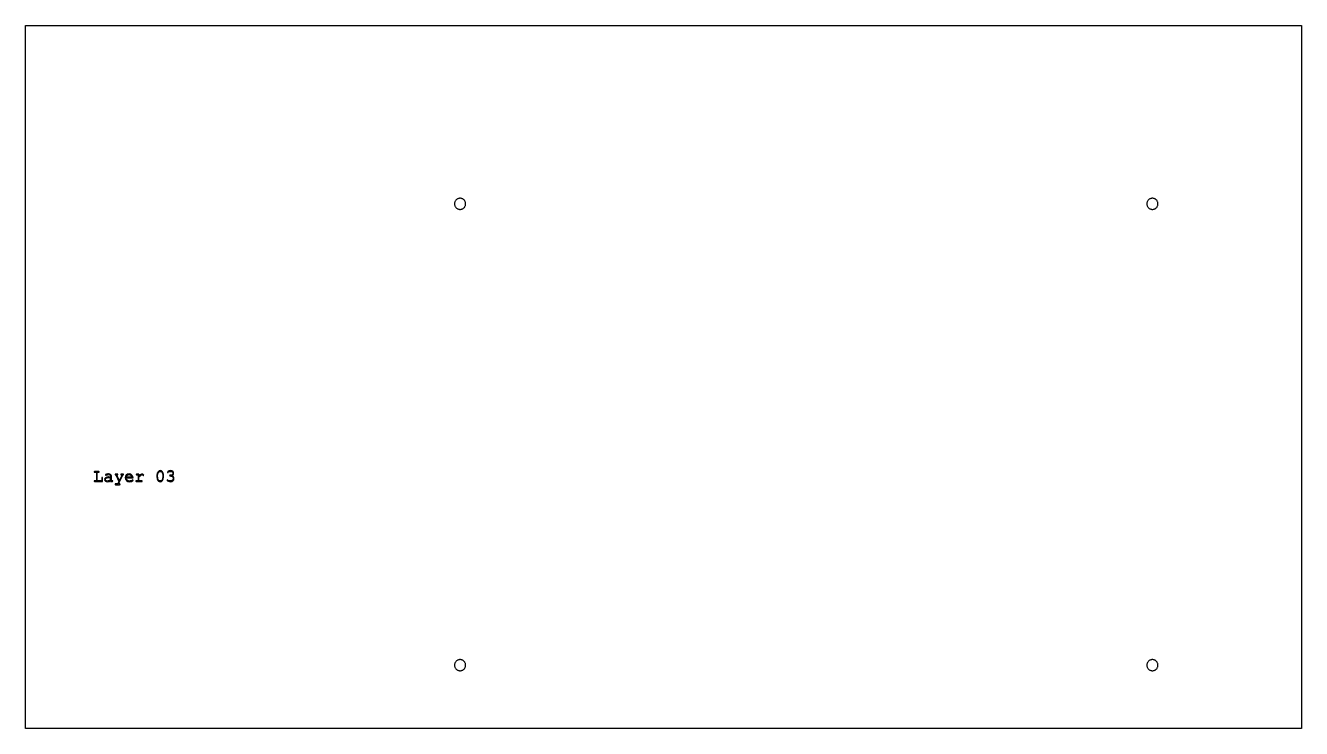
# Model space of a CAD drawing. Header units: millimetres. Extents: x -263 to 290, y -61 to 244.
import ezdxf

# ---------------------------------------------------------------- set-up
doc = ezdxf.new("R2010")
doc.units = ezdxf.units.MM
doc.layers.add('002_flexible', color=7, linetype='Continuous')

msp = doc.modelspace()

# ---------------------------------------------------------------- linework, layer by layer
at = {"layer": '002_flexible'}
for points in [[(-263.13, -61.05), (-263.13, 243.7), (289.77, 243.7), (289.77, -61.05)], [(-72.43, 166.4), (-72.44, 166.63), (-72.47, 166.87), (-72.53, 167.09), (-72.61, 167.32), (-72.71, 167.53), (-72.83, 167.73), (-72.97, 167.92), (-73.13, 168.09), (-73.3, 168.25), (-73.49, 168.39), (-73.69, 168.51), (-73.91, 168.61), (-74.13, 168.69), (-74.36, 168.75), (-74.59, 168.79), (-74.83, 168.8), (-75.06, 168.79), (-75.29, 168.75), (-75.52, 168.69), (-75.74, 168.61), (-75.96, 168.51), (-76.16, 168.39), (-76.35, 168.25), (-76.52, 168.09), (-76.68, 167.92), (-76.82, 167.73), (-76.94, 167.53), (-77.04, 167.32), (-77.12, 167.09), (-77.18, 166.87), (-77.21, 166.63), (-77.23, 166.4), (-77.21, 166.16), (-77.18, 165.93), (-77.12, 165.7), (-77.04, 165.48), (-76.94, 165.27), (-76.82, 165.06), (-76.68, 164.87), (-76.52, 164.7), (-76.35, 164.54), (-76.16, 164.4), (-75.96, 164.28), (-75.74, 164.18), (-75.52, 164.1), (-75.29, 164.04), (-75.06, 164.01), (-74.83, 164), (-74.59, 164.01), (-74.36, 164.04), (-74.13, 164.1), (-73.91, 164.18), (-73.69, 164.28), (-73.49, 164.4), (-73.3, 164.54), (-73.13, 164.7), (-72.97, 164.87), (-72.83, 165.06), (-72.71, 165.27), (-72.61, 165.48), (-72.53, 165.7), (-72.47, 165.93), (-72.44, 166.16)], [(227.57, 166.4), (227.56, 166.63), (227.53, 166.87), (227.47, 167.09), (227.39, 167.32), (227.29, 167.53), (227.17, 167.73), (227.03, 167.92), (226.87, 168.09), (226.7, 168.25), (226.51, 168.39), (226.31, 168.51), (226.09, 168.61), (225.87, 168.69), (225.64, 168.75), (225.41, 168.79), (225.17, 168.8), (224.94, 168.79), (224.71, 168.75), (224.48, 168.69), (224.26, 168.61), (224.04, 168.51), (223.84, 168.39), (223.65, 168.25), (223.48, 168.09), (223.32, 167.92), (223.18, 167.73), (223.06, 167.53), (222.96, 167.32), (222.88, 167.09), (222.82, 166.87), (222.79, 166.63), (222.77, 166.4), (222.79, 166.16), (222.82, 165.93), (222.88, 165.7), (222.96, 165.48), (223.06, 165.27), (223.18, 165.06), (223.32, 164.87), (223.48, 164.7), (223.65, 164.54), (223.84, 164.4), (224.04, 164.28), (224.26, 164.18), (224.48, 164.1), (224.71, 164.04), (224.94, 164.01), (225.17, 164), (225.41, 164.01), (225.64, 164.04), (225.87, 164.1), (226.09, 164.18), (226.31, 164.28), (226.51, 164.4), (226.7, 164.54), (226.87, 164.7), (227.03, 164.87), (227.17, 165.06), (227.29, 165.27), (227.39, 165.48), (227.47, 165.7), (227.53, 165.93), (227.56, 166.16)], [(-232.13, 46.36), (-232.13, 50.01), (-231.4, 50.01), (-231.3, 50.02), (-231.24, 50.05), (-231.21, 50.1), (-231.19, 50.16), (-231.21, 50.22), (-231.24, 50.27), (-231.3, 50.3), (-231.4, 50.31), (-233.16, 50.31), (-233.26, 50.3), (-233.32, 50.27), (-233.35, 50.22), (-233.37, 50.16), (-233.35, 50.1), (-233.32, 50.05), (-233.26, 50.02), (-233.16, 50.01), (-232.43, 50.01), (-232.43, 46.36), (-233.16, 46.36), (-233.26, 46.35), (-233.32, 46.32), (-233.35, 46.27), (-233.37, 46.21), (-233.35, 46.15), (-233.32, 46.1), (-233.26, 46.07), (-233.16, 46.06), (-229.79, 46.06), (-229.79, 47.58), (-229.8, 47.67), (-229.83, 47.73), (-229.88, 47.77), (-229.94, 47.78), (-230, 47.77), (-230.05, 47.73), (-230.08, 47.67), (-230.1, 47.58), (-230.1, 46.36)], [(-203.37, 47.96), (-203.37, 48.71), (-203.39, 49.11), (-203.45, 49.45), (-203.52, 49.68), (-203.63, 49.93), (-203.75, 50.16), (-203.86, 50.32), (-204.05, 50.49), (-204.27, 50.62), (-204.51, 50.7), (-204.77, 50.73), (-205.29, 50.62), (-205.7, 50.28), (-206.05, 49.6), (-206.17, 48.71), (-206.17, 47.96), (-206.15, 47.57), (-206.09, 47.23), (-206.02, 46.99), (-205.91, 46.74), (-205.79, 46.51), (-205.68, 46.35), (-205.49, 46.18), (-205.27, 46.05), (-205.02, 45.97), (-204.76, 45.95), (-204.25, 46.06), (-203.84, 46.4), (-203.48, 47.08)], [(-203.67, 48.67), (-203.67, 48), (-203.74, 47.35), (-203.96, 46.78), (-204.31, 46.38), (-204.76, 46.25), (-205.01, 46.28), (-205.23, 46.38), (-205.36, 46.48), (-205.47, 46.6), (-205.61, 46.86), (-205.74, 47.19), (-205.84, 47.58), (-205.87, 48), (-205.87, 48.67), (-205.79, 49.33), (-205.57, 49.9), (-205.23, 50.29), (-204.77, 50.42), (-204.53, 50.39), (-204.31, 50.29), (-204.17, 50.19), (-204.07, 50.08), (-203.92, 49.82), (-203.79, 49.48), (-203.7, 49.09)], [(-199.67, 48.54), (-199.37, 48.73), (-199.15, 48.98), (-199.01, 49.26), (-198.97, 49.56), (-199.06, 50), (-199.34, 50.38), (-199.76, 50.64), (-200.29, 50.73), (-200.82, 50.65), (-201.29, 50.42), (-201.53, 50.22), (-201.61, 50.05), (-201.59, 50), (-201.56, 49.95), (-201.51, 49.92), (-201.46, 49.91), (-201.42, 49.92), (-201.39, 49.93), (-201.35, 49.96), (-201.3, 50.02), (-201.11, 50.19), (-200.87, 50.32), (-200.59, 50.4), (-200.29, 50.42), (-199.88, 50.36), (-199.56, 50.16), (-199.35, 49.88), (-199.28, 49.56), (-199.34, 49.25), (-199.54, 48.98), (-199.85, 48.79), (-200.22, 48.73), (-200.49, 48.73), (-200.56, 48.72), (-200.62, 48.69), (-200.66, 48.64), (-200.67, 48.58), (-200.66, 48.51), (-200.62, 48.47), (-200.56, 48.43), (-200.46, 48.42), (-200.13, 48.39), (-199.79, 48.27), (-199.5, 48.09), (-199.29, 47.86), (-199.15, 47.6), (-199.11, 47.33), (-199.2, 46.94), (-199.47, 46.58), (-199.87, 46.34), (-200.36, 46.25), (-200.97, 46.36), (-201.55, 46.67), (-201.62, 46.71), (-201.68, 46.73), (-201.74, 46.71), (-201.78, 46.68), (-201.81, 46.63), (-201.82, 46.58), (-201.81, 46.52), (-201.77, 46.46), (-201.54, 46.28), (-201.18, 46.11), (-200.77, 45.99), (-200.37, 45.95), (-199.75, 46.05), (-199.25, 46.37), (-198.92, 46.82), (-198.8, 47.34), (-198.86, 47.69), (-199.03, 48.02), (-199.3, 48.32)], [(-226.25, 46.06), (-225.53, 46.06), (-225.43, 46.07), (-225.37, 46.1), (-225.33, 46.15), (-225.32, 46.21), (-225.33, 46.27), (-225.37, 46.32), (-225.43, 46.35), (-225.53, 46.36), (-225.94, 46.36), (-225.94, 48.38), (-226.02, 48.73), (-226.26, 49.03), (-226.65, 49.24), (-227.16, 49.32), (-227.52, 49.28), (-228.02, 49.16), (-228.3, 49.08), (-228.43, 49.01), (-228.46, 48.97), (-228.47, 48.91), (-228.46, 48.85), (-228.43, 48.81), (-228.38, 48.77), (-228.33, 48.76), (-228.27, 48.77), (-228.18, 48.8), (-227.61, 48.95), (-227.18, 49.01), (-226.77, 48.96), (-226.48, 48.82), (-226.3, 48.62), (-226.25, 48.38), (-226.25, 47.89), (-226.52, 47.94), (-226.78, 47.97), (-227.02, 48), (-227.24, 48), (-227.93, 47.92), (-228.43, 47.67), (-228.73, 47.31), (-228.84, 46.9), (-228.76, 46.52), (-228.53, 46.21), (-228.16, 46.01), (-227.67, 45.94), (-226.93, 46.08), (-226.25, 46.5)], [(-226.25, 47.58), (-226.25, 46.9), (-226.6, 46.6), (-226.95, 46.4), (-227.3, 46.28), (-227.68, 46.24), (-228.05, 46.29), (-228.31, 46.43), (-228.48, 46.64), (-228.53, 46.9), (-228.46, 47.17), (-228.25, 47.41), (-227.8, 47.62), (-227.21, 47.7), (-226.95, 47.69), (-226.7, 47.67), (-226.47, 47.63)], [(-222.63, 46.06), (-223.17, 44.96), (-224.13, 44.96), (-224.22, 44.95), (-224.29, 44.92), (-224.32, 44.87), (-224.33, 44.8), (-224.32, 44.74), (-224.29, 44.69), (-224.22, 44.66), (-224.13, 44.65), (-222.37, 44.65), (-222.27, 44.66), (-222.21, 44.7), (-222.18, 44.74), (-222.16, 44.8), (-222.18, 44.87), (-222.21, 44.92), (-222.27, 44.95), (-222.37, 44.96), (-222.84, 44.96), (-220.91, 48.9), (-220.77, 48.9), (-220.71, 48.91), (-220.67, 48.93), (-220.64, 48.96), (-220.62, 49), (-220.61, 49.05), (-220.62, 49.11), (-220.66, 49.16), (-220.72, 49.2), (-220.82, 49.21), (-221.65, 49.21), (-221.75, 49.2), (-221.81, 49.16), (-221.84, 49.11), (-221.86, 49.05), (-221.84, 48.99), (-221.81, 48.94), (-221.75, 48.91), (-221.65, 48.9), (-221.24, 48.9), (-222.47, 46.39), (-223.72, 48.9), (-223.31, 48.9), (-223.21, 48.91), (-223.15, 48.94), (-223.11, 48.99), (-223.1, 49.05), (-223.11, 49.11), (-223.15, 49.16), (-223.21, 49.2), (-223.31, 49.21), (-224.14, 49.21), (-224.21, 49.2), (-224.26, 49.19), (-224.3, 49.17), (-224.32, 49.14), (-224.34, 49.09), (-224.35, 49.05), (-224.34, 48.99), (-224.3, 48.94), (-224.24, 48.91), (-224.14, 48.9), (-224.05, 48.9)], [(-216.53, 47.56), (-216.64, 48.26), (-217.01, 48.83), (-217.56, 49.19), (-218.24, 49.32), (-218.91, 49.2), (-219.46, 48.84), (-219.83, 48.31), (-219.95, 47.7), (-219.82, 47.02), (-219.43, 46.45), (-218.84, 46.06), (-218.12, 45.94), (-217.65, 45.98), (-217.2, 46.09), (-216.82, 46.26), (-216.58, 46.43), (-216.54, 46.49), (-216.52, 46.55), (-216.53, 46.61), (-216.57, 46.66), (-216.61, 46.7), (-216.67, 46.71), (-216.72, 46.69), (-216.79, 46.65), (-217.06, 46.48), (-217.4, 46.35), (-217.77, 46.27), (-218.12, 46.24), (-218.68, 46.33), (-219.15, 46.6), (-219.48, 47.02), (-219.64, 47.56)], [(-216.84, 47.87), (-219.64, 47.87), (-219.47, 48.33), (-219.16, 48.69), (-218.74, 48.93), (-218.24, 49.01), (-217.74, 48.93), (-217.32, 48.69), (-217, 48.33)], [(-214.08, 49.21), (-214.95, 49.21), (-215.04, 49.2), (-215.1, 49.16), (-215.14, 49.11), (-215.15, 49.05), (-215.14, 48.99), (-215.1, 48.94), (-215.04, 48.91), (-214.95, 48.9), (-214.38, 48.9), (-214.38, 46.35), (-215.12, 46.35), (-215.22, 46.34), (-215.28, 46.31), (-215.31, 46.26), (-215.32, 46.2), (-215.31, 46.15), (-215.28, 46.1), (-215.21, 46.07), (-215.12, 46.06), (-212.72, 46.06), (-212.63, 46.07), (-212.56, 46.1), (-212.53, 46.15), (-212.52, 46.21), (-212.53, 46.27), (-212.56, 46.32), (-212.63, 46.35), (-212.72, 46.36), (-214.08, 46.36), (-214.08, 48.03), (-213.49, 48.54), (-213.1, 48.82), (-212.84, 48.94), (-212.62, 48.98), (-212.53, 48.96), (-212.43, 48.93), (-212.33, 48.86), (-212.21, 48.75), (-212.15, 48.7), (-212.12, 48.67), (-212.09, 48.66), (-212.05, 48.66), (-211.99, 48.67), (-211.94, 48.71), (-211.91, 48.76), (-211.89, 48.82), (-211.95, 48.94), (-212.13, 49.1), (-212.37, 49.24), (-212.64, 49.28), (-212.9, 49.24), (-213.18, 49.13), (-213.56, 48.88), (-214.08, 48.43)], [(-72.43, -33.6), (-72.44, -33.37), (-72.47, -33.13), (-72.53, -32.91), (-72.61, -32.68), (-72.71, -32.47), (-72.83, -32.27), (-72.97, -32.08), (-73.13, -31.91), (-73.3, -31.75), (-73.49, -31.61), (-73.69, -31.49), (-73.91, -31.39), (-74.13, -31.31), (-74.36, -31.25), (-74.59, -31.21), (-74.83, -31.2), (-75.06, -31.21), (-75.29, -31.25), (-75.52, -31.31), (-75.74, -31.39), (-75.96, -31.49), (-76.16, -31.61), (-76.35, -31.75), (-76.52, -31.91), (-76.68, -32.08), (-76.82, -32.27), (-76.94, -32.47), (-77.04, -32.68), (-77.12, -32.91), (-77.18, -33.13), (-77.21, -33.37), (-77.23, -33.6), (-77.21, -33.84), (-77.18, -34.07), (-77.12, -34.3), (-77.04, -34.52), (-76.94, -34.73), (-76.82, -34.94), (-76.68, -35.13), (-76.52, -35.3), (-76.35, -35.46), (-76.16, -35.6), (-75.96, -35.72), (-75.74, -35.82), (-75.52, -35.9), (-75.29, -35.96), (-75.06, -35.99), (-74.83, -36), (-74.59, -35.99), (-74.36, -35.96), (-74.13, -35.9), (-73.91, -35.82), (-73.69, -35.72), (-73.49, -35.6), (-73.3, -35.46), (-73.13, -35.3), (-72.97, -35.13), (-72.83, -34.94), (-72.71, -34.73), (-72.61, -34.52), (-72.53, -34.3), (-72.47, -34.07), (-72.44, -33.84)], [(227.57, -33.6), (227.56, -33.37), (227.53, -33.13), (227.47, -32.91), (227.39, -32.68), (227.29, -32.47), (227.17, -32.27), (227.03, -32.08), (226.87, -31.91), (226.7, -31.75), (226.51, -31.61), (226.31, -31.49), (226.09, -31.39), (225.87, -31.31), (225.64, -31.25), (225.41, -31.21), (225.17, -31.2), (224.94, -31.21), (224.71, -31.25), (224.48, -31.31), (224.26, -31.39), (224.04, -31.49), (223.84, -31.61), (223.65, -31.75), (223.48, -31.91), (223.32, -32.08), (223.18, -32.27), (223.06, -32.47), (222.96, -32.68), (222.88, -32.91), (222.82, -33.13), (222.79, -33.37), (222.77, -33.6), (222.79, -33.84), (222.82, -34.07), (222.88, -34.3), (222.96, -34.52), (223.06, -34.73), (223.18, -34.94), (223.32, -35.13), (223.48, -35.3), (223.65, -35.46), (223.84, -35.6), (224.04, -35.72), (224.26, -35.82), (224.48, -35.9), (224.71, -35.96), (224.94, -35.99), (225.17, -36), (225.41, -35.99), (225.64, -35.96), (225.87, -35.9), (226.09, -35.82), (226.31, -35.72), (226.51, -35.6), (226.7, -35.46), (226.87, -35.3), (227.03, -35.13), (227.17, -34.94), (227.29, -34.73), (227.39, -34.52), (227.47, -34.3), (227.53, -34.07), (227.56, -33.84)]]:
    msp.add_lwpolyline(points, close=True, dxfattribs=at)

doc.saveas('drawing.dxf')
